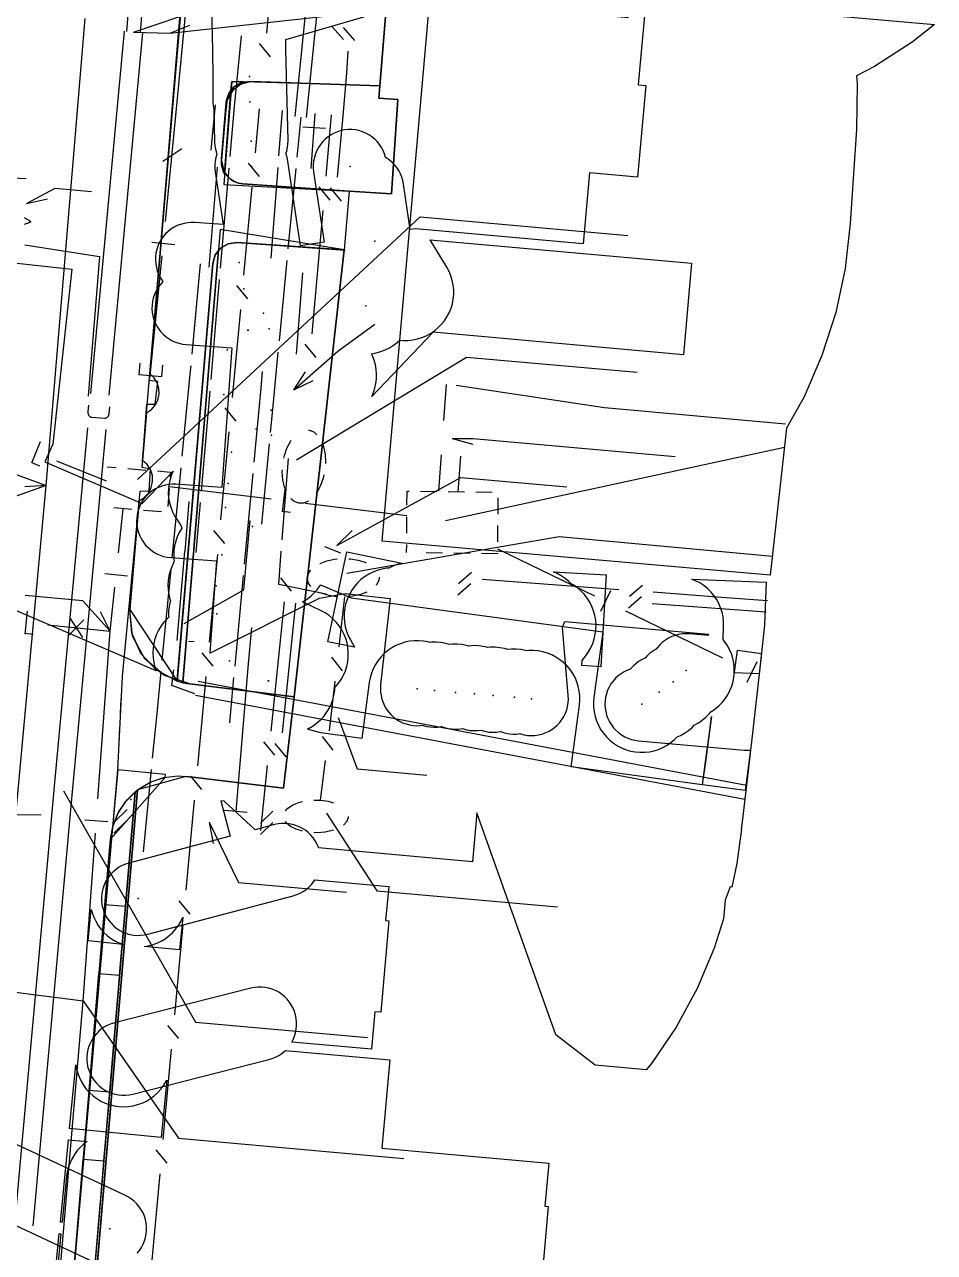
# Model space of a CAD drawing. Header units: metres. Extents: x 4550 to 4731, y 10605 to 11772.
# Drawn here: x 4650.1 to 4689.7, y 11084.2 to 11137.7 of the extents above; entities that cross this region are included whole.
import ezdxf

# ---------------------------------------------------------------- set-up
doc = ezdxf.new("R2010")
doc.units = ezdxf.units.M
for name, color, linetype in [('BOUNDARY', 7, 'Continuous'), ('BUILDING', 7, 'Continuous'), ('BUSH', 7, 'Continuous'), ('CURB', 7, 'Continuous'), ('ELECTR_CABLE', 7, 'Continuous'), ('ELECTR_CABLE_COMM', 7, 'Continuous'), ('GAS', 7, 'Continuous'), ('GRASS', 7, 'Continuous'), ('GROUND', 7, 'Continuous'), ('HEAT', 7, 'Continuous'), ('LAMP', 7, 'Continuous'), ('ROAD', 7, 'Continuous'), ('SEWER', 7, 'Continuous'), ('SIDEWALK_PATH', 7, 'Continuous'), ('TREE', 7, 'Continuous'), ('WATER_PIPELINE', 7, 'Continuous')]:
    doc.layers.add(name, color=color, linetype=linetype)

msp = doc.modelspace()

# ---------------------------------------------------------------- linework, layer by layer
at = {"layer": 'BOUNDARY'}
msp.add_lwpolyline([(4665.997, 11139.965), (4665.555, 11134.453), (4666.373, 11134.4), (4666.107, 11130.285), (4664.258, 11130.405), (4664.039, 11127.849), (4661.864, 11108.403), (4661.401, 11104.441), (4661.4, 11104.435), (4657.452, 11104.914), (4657.154, 11104.943), (4655.055, 11104.355), (4650.408, 11049.607)], dxfattribs=at)
at = {"layer": 'BUILDING'}
msp.add_lwpolyline([(4665.693, 11115.185), (4667.84, 11139.585), (4689.728, 11137.659), (4688.764, 11136.893), (4687.116, 11135.828), (4686.332, 11135.424), (4686.361, 11135.072), (4686.331, 11133.11), (4686.065, 11128.995), (4685.842, 11127.045), (4685.43, 11125.126), (4684.831, 11123.257), (4684.052, 11121.455), (4683.296, 11120.093), (4682.581, 11113.7)], close=True, dxfattribs=at)
at = {"layer": 'BUSH'}
for p in [(4659.683, 11126.155), (4659.849, 11124.359), (4659.86, 11124.364), (4658.957, 11123.498), (4658.81, 11121.561), (4660.218, 11120.054), (4659.137, 11119.051), (4658.999, 11117.684), (4658.878, 11116.641), (4658.725, 11114.577), (4658.473, 11113.237), (4658.5, 11112.022), (4659.054, 11109.973), (4660.74, 11109.101), (4660.751, 11109.106)]:
    msp.add_point(p, dxfattribs=at)
at = {"layer": 'CURB'}
for points in [[(4657.44, 11144.203), (4656.56, 11133.878)], [(4659.979, 11135.179), (4665.598, 11134.984)], [(4658.709, 11131.805), (4658.914, 11134.267)], [(4656.56, 11133.878), (4655.816, 11125.153)], [(4664.258, 11130.405), (4659.637, 11130.723)], [(4659.387, 11128.169), (4664.092, 11127.845)], [(4656.773, 11109.093), (4658.322, 11127.256)], [(4655.816, 11125.153), (4655.587, 11122.461)], [(4655.442, 11120.761), (4655.587, 11122.461)], [(4655.442, 11120.761), (4655.265, 11118.687)], [(4655.116, 11116.939), (4655.031, 11115.943)], [(4655.031, 11115.943), (4654.712, 11112.2)], [(4654.712, 11112.2), (4656.773, 11109.093)], [(4657.33, 11108.968), (4661.864, 11108.403)], [(4654.307, 11107.611), (4654.31, 11107.659), (4654.343, 11108.315)], [(4654.247, 11106.409), (4654.282, 11107.112)], [(4653.869, 11102.212), (4656.246, 11104.895)], [(4657.154, 11104.943), (4657.452, 11104.914)], [(4654.946, 11104.259), (4651.633, 11065.216)], [(4645.562, 11004.324), (4653.869, 11102.212)]]:
    msp.add_lwpolyline(points, dxfattribs=at)
at = {"layer": 'ELECTR_CABLE'}
for points in [[(4661.908, 11133.652), (4662.516, 11139.68)], [(4662.406, 11133.61), (4663.014, 11139.63)], [(4659.269, 11134.085), (4659.576, 11137.162)], [(4658.43, 11134.156), (4658.245, 11132.186)], [(4659.083, 11131.909), (4659.269, 11134.085)], [(4661.202, 11131.938), (4661.353, 11133.91)], [(4662.737, 11133.163), (4662.777, 11133.79)], [(4662.157, 11133.631), (4661.987, 11131.884)], [(4663.236, 11133.131), (4662.238, 11133.195)], [(4662.599, 11131.393), (4662.737, 11133.163)], [(4650.202, 11130.949), (4643.619, 11131.257), (4637.516, 11131.803)], [(4658.513, 11131.455), (4658.147, 11127.103)], [(4658.666, 11127.059), (4659.04, 11131.411)], [(4660.861, 11127.495), (4661.164, 11131.439)], [(4661.938, 11131.386), (4661.598, 11127.892)], [(4650.218, 11129.862), (4651.465, 11130.539), (4653.053, 11130.397)], [(4650.218, 11129.862), (4651.128, 11130.072)], [(4650.129, 11129.253), (4650.142, 11129.245), (4650.187, 11129.221), (4650.207, 11129.21), (4650.237, 11129.193), (4650.27, 11129.174), (4650.293, 11129.161), (4650.314, 11129.147), (4650.329, 11129.136), (4650.345, 11129.125), (4650.354, 11129.118), (4650.361, 11129.111), (4650.368, 11129.106), (4650.37, 11129.103), (4650.373, 11129.1), (4650.377, 11129.095), (4650.38, 11129.092), (4650.381, 11129.089), (4650.383, 11129.086), (4650.385, 11129.083), (4650.386, 11129.08), (4650.387, 11129.077), (4650.388, 11129.076), (4650.388, 11129.074), (4650.388, 11129.073), (4650.388, 11129.071), (4650.388, 11129.069), (4650.388, 11129.067), (4650.388, 11129.065), (4650.388, 11129.065), (4650.387, 11129.063), (4650.387, 11129.062), (4650.387, 11129.061), (4650.386, 11129.06), (4650.385, 11129.059), (4650.384, 11129.058), (4650.383, 11129.056), (4650.382, 11129.055), (4650.381, 11129.054), (4650.38, 11129.053), (4650.379, 11129.052), (4650.377, 11129.051), (4650.376, 11129.05), (4650.373, 11129.048), (4650.371, 11129.047), (4650.368, 11129.046), (4650.364, 11129.044), (4650.36, 11129.042), (4650.352, 11129.039), (4650.259, 11129.006), (4650.227, 11128.995), (4650.124, 11128.958)], [(4650.152, 11128.068), (4653.394, 11127.569), (4652.905, 11121.493)], [(4661.55, 11127.395), (4661.209, 11123.9)], [(4657.781, 11127.25), (4657.41, 11123.309)], [(4661.972, 11123.315), (4662.247, 11126.855)], [(4658.249, 11122.21), (4658.623, 11126.561)], [(4661.85, 11121.756), (4663.767, 11123.448), (4665.374, 11124.613)], [(4661.161, 11123.403), (4660.917, 11120.9), (4660.823, 11119.909)], [(4657.364, 11122.812), (4657.342, 11122.582), (4656.979, 11118.873)], [(4660.126, 11118.614), (4660.428, 11121.837), (4660.483, 11122.554)], [(4661.85, 11121.756), (4662.36, 11122.54)], [(4661.85, 11121.756), (4662.691, 11122.165)], [(4657.833, 11117.36), (4658.207, 11121.711)], [(4660.776, 11119.411), (4660.444, 11115.916)], [(4661.344, 11115.236), (4661.619, 11118.777)], [(4656.93, 11118.375), (4656.545, 11114.436)], [(4659.71, 11114.178), (4660.079, 11118.116)], [(4657.288, 11116.904), (4657.105, 11114.728)], [(4657.603, 11114.686), (4657.79, 11116.861)], [(4657.087, 11111.601), (4659.669, 11113.057), (4659.959, 11116.077)], [(4656.773, 11110.86), (4657.105, 11114.728)], [(4663.254, 11112.865), (4661.193, 11113.297), (4661.305, 11114.738)], [(4656.496, 11113.939), (4656.11, 11110)], [(4659.293, 11109.741), (4659.663, 11113.68)], [(4660.017, 11111.425), (4659.851, 11109.678)], [(4657.52, 11110.796), (4657.271, 11110.817)], [(4659.851, 11109.678), (4659.645, 11107.226)], [(4656.062, 11109.502), (4655.869, 11107.533)], [(4657.544, 11108.531), (4656.546, 11108.898), (4656.625, 11109.581)], [(4659.062, 11107.274), (4659.247, 11109.243)], [(4681.55, 11104.554), (4657.688, 11109.073)], [(4681.477, 11103.933), (4657.572, 11108.459)], [(4655.869, 11107.533), (4655.694, 11105.743)], [(4659.645, 11107.226), (4659.326, 11103.434)], [(4663.778, 11107.505), (4664.612, 11105.273), (4667.634, 11105.002)], [(4655.645, 11105.245), (4655.295, 11101.665)], [(4658.828, 11103.476), (4659.824, 11103.392)]]:
    msp.add_lwpolyline(points, dxfattribs=at)
for points in [[(4663.333, 11110.805), (4664.154, 11114.72), (4666.549, 11114.218), (4666.452, 11114.197), (4666.255, 11114.134), (4666.066, 11114.052), (4665.983, 11114.005), (4665.887, 11113.998), (4665.684, 11113.963), (4665.485, 11113.909), (4665.293, 11113.835), (4665.109, 11113.742), (4664.934, 11113.632), (4664.772, 11113.506), (4664.622, 11113.364), (4664.488, 11113.208), (4664.369, 11113.04), (4664.267, 11112.86), (4664.183, 11112.672), (4664.118, 11112.476), (4664.073, 11112.275), (4664.047, 11112.071), (4664.042, 11111.865), (4664.057, 11111.659), (4664.092, 11111.456), (4664.147, 11111.258), (4664.221, 11111.065), (4664.313, 11110.881), (4664.494, 11110.561)], [(4675.439, 11113.71), (4675.214, 11109.717), (4674.385, 11109.763), (4674.397, 11109.992), (4674.556, 11110.194), (4674.675, 11110.362), (4674.777, 11110.542), (4674.861, 11110.73), (4674.926, 11110.925), (4674.971, 11111.126), (4674.997, 11111.331), (4675.002, 11111.537), (4674.988, 11111.742), (4674.953, 11111.946), (4674.898, 11112.144), (4674.825, 11112.337), (4674.732, 11112.521), (4674.622, 11112.695), (4674.496, 11112.858), (4674.354, 11113.008), (4674.198, 11113.143), (4674.03, 11113.262), (4673.918, 11113.325), (4673.821, 11113.424), (4673.663, 11113.556), (4673.492, 11113.671), (4673.311, 11113.77), (4673.147, 11113.839)], [(4682.329, 11111.552), (4682.337, 11111.527), (4682.1, 11109.408), (4681.019, 11109.45), (4681.02, 11109.469), (4681.018, 11109.676), (4680.995, 11109.88), (4680.953, 11110.082), (4680.891, 11110.279), (4680.81, 11110.468), (4680.712, 11110.649), (4680.595, 11110.819), (4680.53, 11110.898), (4680.552, 11111.47), (4680.55, 11111.676), (4680.528, 11111.881), (4680.486, 11112.082), (4680.424, 11112.279), (4680.343, 11112.468), (4680.244, 11112.649), (4680.128, 11112.819), (4679.995, 11112.977), (4679.848, 11113.122), (4679.688, 11113.251), (4679.515, 11113.364), (4679.332, 11113.459), (4679.168, 11113.525), (4682.402, 11113.399)], [(4652.902, 11097.785), (4653.038, 11099.159), (4653.073, 11099.018), (4653.143, 11098.824), (4653.231, 11098.638), (4653.337, 11098.461), (4653.459, 11098.295), (4653.598, 11098.142), (4653.75, 11098.004), (4653.916, 11097.881), (4654.092, 11097.775), (4654.279, 11097.687), (4654.426, 11097.634)], [(4655.338, 11097.544), (4655.492, 11097.567), (4655.692, 11097.617), (4655.886, 11097.686), (4656.072, 11097.774), (4656.249, 11097.88), (4656.415, 11098.003), (4656.567, 11098.141), (4656.706, 11098.293), (4656.829, 11098.459), (4656.935, 11098.636), (4657.023, 11098.822), (4657.024, 11098.825), (4656.882, 11097.392)], [(4652.095, 11089.631), (4652.368, 11092.388), (4652.386, 11092.263), (4652.436, 11092.063), (4652.506, 11091.869), (4652.594, 11091.682), (4652.7, 11091.506), (4652.822, 11091.34), (4652.961, 11091.187), (4653.113, 11091.049), (4653.279, 11090.926), (4653.455, 11090.82), (4653.642, 11090.732), (4653.836, 11090.662), (4654.036, 11090.612), (4654.239, 11090.582), (4654.445, 11090.572), (4654.651, 11090.582), (4654.855, 11090.612), (4655.055, 11090.662), (4655.249, 11090.731), (4655.435, 11090.819), (4655.612, 11090.925), (4655.778, 11091.048), (4655.93, 11091.186), (4656.069, 11091.339), (4656.192, 11091.504), (4656.298, 11091.681), (4656.323, 11091.734), (4656.076, 11089.237)], [(4652.046, 11089.133), (4652.854, 11089.053), (4652.72, 11088.954), (4652.568, 11088.815), (4652.429, 11088.663), (4652.306, 11088.497), (4652.2, 11088.321), (4652.112, 11088.134), (4652.042, 11087.94), (4651.992, 11087.74), (4651.962, 11087.537), (4651.765, 11085.546), (4651.692, 11085.554)], [(4651.643, 11085.056), (4651.716, 11085.048), (4651.519, 11083.058), (4651.508, 11082.852), (4651.518, 11082.646), (4651.549, 11082.443), (4651.599, 11082.243), (4651.668, 11082.049), (4651.756, 11081.862), (4651.862, 11081.685), (4651.984, 11081.52), (4652.097, 11081.396), (4651.289, 11081.476)]]:
    msp.add_lwpolyline(points, close=True, dxfattribs=at)
at = {"layer": 'ELECTR_CABLE_COMM'}
for points in [[(4660.997, 11140.884), (4660.659, 11137.286)], [(4664.011, 11136.997), (4663.516, 11137.56)], [(4664.509, 11136.957), (4664.015, 11137.521)], [(4660.349, 11136.828), (4660.827, 11136.251)], [(4663.995, 11133.688), (4664.151, 11135.533), (4664.213, 11136.49)], [(4660.349, 11133.994), (4660.168, 11132.079)], [(4663.257, 11131.053), (4663.497, 11133.731)], [(4663.755, 11131.009), (4663.995, 11133.687)], [(4659.859, 11131.621), (4660.337, 11131.044)], [(4660.028, 11130.586), (4659.667, 11126.755)], [(4663.431, 11130.018), (4662.95, 11130.593)], [(4663.929, 11129.974), (4663.448, 11130.549)], [(4662.645, 11124.203), (4663.124, 11129.559)], [(4659.358, 11126.297), (4659.836, 11125.719)], [(4659.526, 11125.261), (4659.166, 11121.43)], [(4662.819, 11123.168), (4662.338, 11123.743)], [(4661.973, 11118.717), (4669.359, 11123.179), (4676.79, 11122.532)], [(4658.856, 11120.972), (4659.334, 11120.395)], [(4659.025, 11119.937), (4658.664, 11116.106)], [(4662.493, 11120.012), (4662.521, 11120.008), (4662.717, 11119.932), (4662.857, 11119.811)], [(4661.418, 11118.783), (4661.441, 11118.899), (4661.553, 11119.224), (4661.701, 11119.51), (4661.739, 11119.56)], [(4663.107, 11119.384), (4663.145, 11119.286), (4663.211, 11118.967), (4663.23, 11118.621), (4663.225, 11118.551)], [(4661.47, 11117.455), (4661.439, 11117.533), (4661.37, 11117.849), (4661.347, 11118.194), (4661.354, 11118.288)], [(4663.159, 11118.057), (4663.13, 11117.917), (4663.016, 11117.594), (4662.866, 11117.311), (4662.84, 11117.279)], [(4663.728, 11114.985), (4669.114, 11117.953), (4673.735, 11117.539)], [(4662.49, 11116.925), (4662.488, 11116.923), (4662.279, 11116.836), (4662.071, 11116.828), (4661.873, 11116.899), (4661.719, 11117.027)], [(4658.355, 11115.648), (4658.833, 11115.071)], [(4663.728, 11114.985), (4664.396, 11115.639)], [(4664.161, 11113.785), (4673.405, 11115.376), (4682.674, 11114.529)], [(4658.524, 11114.613), (4658.163, 11110.782)], [(4663.186, 11114.944), (4663.882, 11114.665)], [(4662.985, 11114.207), (4662.995, 11114.213), (4663.289, 11114.322), (4663.62, 11114.392), (4663.74, 11114.403)], [(4664.239, 11114.412), (4664.322, 11114.409), (4664.657, 11114.355), (4664.96, 11114.261), (4665, 11114.24)], [(4661.757, 11113.001), (4661.285, 11113.582)], [(4662.597, 11113.208), (4662.491, 11113.352), (4662.439, 11113.538), (4662.467, 11113.727), (4662.573, 11113.908), (4662.582, 11113.916)], [(4665.569, 11113.613), (4665.547, 11113.466), (4665.45, 11113.283), (4665.424, 11113.258)], [(4669.021, 11113.339), (4669.589, 11113.827)], [(4670.053, 11113.527), (4675.991, 11113.08)], [(4663.769, 11112.758), (4663.724, 11112.759), (4663.386, 11112.81), (4663.079, 11112.899), (4663.009, 11112.933)], [(4665.023, 11112.965), (4664.753, 11112.861), (4664.426, 11112.785), (4664.268, 11112.77)], [(4668.983, 11112.84), (4669.551, 11113.329)], [(4676.455, 11112.779), (4677.023, 11113.268)], [(4677.487, 11112.968), (4680.456, 11112.744)], [(4660.859, 11106.906), (4660.888, 11107.187), (4661.444, 11112.545)], [(4661.354, 11106.835), (4661.385, 11107.135), (4661.94, 11112.487)], [(4663.824, 11110.582), (4664.077, 11112.751)], [(4676.417, 11112.281), (4676.985, 11112.77)], [(4677.449, 11112.469), (4680.418, 11112.246)], [(4680.455, 11112.744), (4682.458, 11112.601)], [(4680.419, 11112.246), (4682.402, 11112.103)], [(4657.854, 11110.324), (4658.332, 11109.746)], [(4663.969, 11109.543), (4663.504, 11110.13)], [(4658.022, 11109.288), (4657.842, 11107.373)], [(4663.397, 11106.922), (4663.65, 11109.092)], [(4657.842, 11107.373), (4657.66, 11105.41)], [(4661.018, 11105.87), (4660.545, 11106.451)], [(4663.559, 11106.09), (4663.1, 11106.682)], [(4661.513, 11105.798), (4661.041, 11106.38)], [(4660.413, 11102.595), (4660.705, 11105.414)], [(4663.015, 11103.906), (4663.235, 11105.642)], [(4657.352, 11104.951), (4657.831, 11104.375)], [(4657.522, 11103.916), (4657.159, 11099.99)], [(4661.491, 11103.444), (4661.593, 11103.565), (4661.793, 11103.699), (4662.052, 11103.805), (4662.233, 11103.849)], [(4662.728, 11103.911), (4663.015, 11103.906), (4663.339, 11103.86), (4663.58, 11103.792)], [(4647.955, 11103.286), (4650.862, 11103.273)], [(4654.069, 11102.975), (4654.605, 11103.499)], [(4660.405, 11102.909), (4660.94, 11103.434)], [(4663.275, 11103.339), (4665.47, 11099.966), (4673.331, 11099.263)], [(4654.022, 11102.475), (4654.557, 11103)], [(4658.17, 11102.947), (4659.437, 11100.334), (4664.142, 11099.913)], [(4658.17, 11102.947), (4658.338, 11102.028)], [(4660.4, 11102.409), (4660.935, 11102.934)], [(4662.222, 11102.562), (4661.948, 11102.647), (4661.71, 11102.767), (4661.535, 11102.912), (4661.49, 11102.983)], [(4664.221, 11103.192), (4664.216, 11103.134), (4664.148, 11102.969), (4664.014, 11102.827)], [(4663.571, 11102.602), (4663.526, 11102.585), (4663.219, 11102.52), (4662.889, 11102.492), (4662.717, 11102.499)], [(4656.85, 11099.531), (4657.329, 11098.955)], [(4657.021, 11098.496), (4656.657, 11094.57)], [(4656.349, 11094.111), (4656.828, 11093.535)], [(4656.519, 11093.076), (4656.156, 11089.15)], [(4655.847, 11088.691), (4656.326, 11088.115)], [(4656.018, 11087.656), (4655.654, 11083.73)]]:
    msp.add_lwpolyline(points, dxfattribs=at)
at = {"layer": 'GAS'}
for points in [[(4658.262, 11138.507), (4658.308, 11136.517), (4658.32, 11135.371), (4658.322, 11135.342), (4658.334, 11134.276), (4658.344, 11134.119), (4658.368, 11133.968), (4658.402, 11132.537), (4658.413, 11132.38), (4658.44, 11132.226), (4658.481, 11132.074), (4658.506, 11132.011), (4658.463, 11131.871), (4658.433, 11131.717), (4658.417, 11131.56), (4658.417, 11131.403), (4658.432, 11131.247), (4658.773, 11128.951), (4657.545, 11129.039), (4657.388, 11129.043), (4657.231, 11129.031), (4657.076, 11129.004), (4656.925, 11128.962), (4656.779, 11128.905), (4656.639, 11128.834), (4656.506, 11128.75), (4656.383, 11128.653), (4656.269, 11128.545), (4656.167, 11128.426), (4656.076, 11128.297), (4655.999, 11128.16), (4655.936, 11128.017), (4655.887, 11127.867), (4655.853, 11127.714), (4655.834, 11127.558), (4655.83, 11127.401), (4655.842, 11127.245), (4655.869, 11127.09), (4655.911, 11126.939), (4655.968, 11126.792), (4656.039, 11126.652), (4656.123, 11126.52), (4656.16, 11126.472), (4656.117, 11126.431), (4656.014, 11126.312), (4655.924, 11126.183), (4655.847, 11126.046), (4655.784, 11125.903), (4655.735, 11125.753), (4655.7, 11125.6), (4655.682, 11125.444), (4655.678, 11125.287), (4655.69, 11125.131), (4655.717, 11124.976), (4655.759, 11124.825), (4655.816, 11124.678), (4655.887, 11124.538), (4655.971, 11124.406), (4656.068, 11124.282), (4656.176, 11124.169), (4656.295, 11124.066), (4656.424, 11123.976), (4656.56, 11123.899), (4656.704, 11123.836), (4656.853, 11123.787), (4657.007, 11123.752), (4657.162, 11123.733), (4659.157, 11123.59), (4658.719, 11117.511), (4656.724, 11117.654), (4656.568, 11117.658), (4656.411, 11117.646), (4656.256, 11117.619), (4656.105, 11117.577), (4655.959, 11117.52), (4655.818, 11117.449), (4655.686, 11117.365), (4655.562, 11117.268), (4655.449, 11117.16), (4655.346, 11117.041), (4655.256, 11116.912), (4655.179, 11116.776), (4655.116, 11116.632), (4655.067, 11116.483), (4655.033, 11116.329), (4655.014, 11116.174), (4655.01, 11116.017), (4655.022, 11115.86), (4655.049, 11115.705), (4655.091, 11115.554), (4655.148, 11115.408), (4655.219, 11115.268), (4655.303, 11115.135), (4655.4, 11115.011), (4655.508, 11114.898), (4655.627, 11114.796), (4655.756, 11114.705), (4655.893, 11114.628), (4656.036, 11114.565), (4656.185, 11114.516), (4656.339, 11114.482), (4656.495, 11114.463), (4658.489, 11114.319), (4658.2, 11110.305), (4662.968, 11112.702), (4664.087, 11112.902), (4666.047, 11112.683), (4665.628, 11108.927), (4665.618, 11108.77), (4665.624, 11108.613), (4665.645, 11108.458), (4665.681, 11108.305), (4665.732, 11108.156), (4665.798, 11108.013), (4665.877, 11107.878), (4665.968, 11107.75), (4666.072, 11107.633), (4666.187, 11107.526), (4666.312, 11107.431), (4666.446, 11107.348), (4666.587, 11107.279), (4666.734, 11107.225), (4666.886, 11107.184), (4667.041, 11107.159), (4667.198, 11107.15), (4667.355, 11107.155), (4667.458, 11107.169), (4667.481, 11107.161), (4667.633, 11107.12), (4667.788, 11107.095), (4667.945, 11107.086), (4668.102, 11107.091), (4668.257, 11107.112), (4668.279, 11107.117), (4668.402, 11107.072), (4668.554, 11107.031), (4668.709, 11107.006), (4668.866, 11106.997), (4669.023, 11107.002), (4669.178, 11107.023), (4669.184, 11107.025), (4669.225, 11107.01), (4669.377, 11106.969), (4669.532, 11106.944), (4669.689, 11106.935), (4669.846, 11106.94), (4669.99, 11106.96), (4670.05, 11106.938), (4670.202, 11106.898), (4670.357, 11106.873), (4670.514, 11106.864), (4670.671, 11106.87), (4670.826, 11106.891), (4670.862, 11106.899), (4670.928, 11106.873), (4671.079, 11106.829), (4671.233, 11106.8), (4671.39, 11106.786), (4671.547, 11106.787), (4671.693, 11106.803), (4671.717, 11106.794), (4671.869, 11106.754), (4672.024, 11106.729), (4672.181, 11106.72), (4672.338, 11106.725), (4672.493, 11106.747), (4672.646, 11106.783), (4672.795, 11106.834), (4672.937, 11106.899), (4673.073, 11106.979), (4673.2, 11107.071), (4673.318, 11107.175), (4673.425, 11107.29), (4673.52, 11107.415), (4673.602, 11107.548), (4673.671, 11107.689), (4673.726, 11107.837), (4673.766, 11107.988), (4673.79, 11108.144), (4673.8, 11108.3), (4673.794, 11108.457), (4673.538, 11111.43), (4673.648, 11111.689), (4679.891, 11111.131), (4679.886, 11111.072), (4679.064, 11111.145), (4678.907, 11111.151), (4678.75, 11111.142), (4678.595, 11111.118), (4678.443, 11111.078), (4678.296, 11111.024), (4678.154, 11110.956), (4678.02, 11110.874), (4677.895, 11110.779), (4677.78, 11110.673), (4677.675, 11110.555), (4677.617, 11110.475), (4677.589, 11110.462), (4677.455, 11110.38), (4677.33, 11110.285), (4677.215, 11110.179), (4677.135, 11110.089), (4677.128, 11110.086), (4676.986, 11110.018), (4676.852, 11109.936), (4676.727, 11109.841), (4676.612, 11109.735), (4676.507, 11109.617), (4676.504, 11109.613), (4676.366, 11109.562), (4676.224, 11109.494), (4676.09, 11109.412), (4675.965, 11109.317), (4675.85, 11109.211), (4675.745, 11109.093), (4675.653, 11108.966), (4675.573, 11108.831), (4675.508, 11108.689), (4675.456, 11108.54), (4675.419, 11108.388), (4675.398, 11108.232), (4675.391, 11108.075), (4675.4, 11107.918), (4675.425, 11107.763), (4675.464, 11107.611), (4675.519, 11107.464), (4675.587, 11107.323), (4675.669, 11107.189), (4675.764, 11107.063), (4675.87, 11106.948), (4675.987, 11106.844), (4676.114, 11106.751), (4676.25, 11106.672), (4676.392, 11106.606), (4676.54, 11106.554), (4676.693, 11106.518), (4676.849, 11106.496), (4681.448, 11106.084), (4681.605, 11106.078), (4681.728, 11106.085), (4681.607, 11105.049), (4681.592, 11104.943), (4681.595, 11104.943), (4681.365, 11102.969), (4681.316, 11102.636), (4681.326, 11102.632), (4681.266, 11102.125), (4681.129, 11101.153), (4681.128, 11101.147), (4680.906, 11100.122), (4680.846, 11100.144), (4680.628, 11099.557), (4680.555, 11098.747), (4680.146, 11097.466), (4679.397, 11095.712), (4678.485, 11094.037), (4677.416, 11092.457), (4677.184, 11092.175), (4674.959, 11092.374), (4673.253, 11093.696), (4669.816, 11103.365), (4669.625, 11101.231), (4662.931, 11101.829), (4662.921, 11101.859), (4662.859, 11102.003), (4662.783, 11102.141), (4662.695, 11102.27), (4662.593, 11102.39), (4662.481, 11102.5), (4662.358, 11102.598), (4662.227, 11102.684), (4662.087, 11102.756), (4661.941, 11102.814), (4661.791, 11102.858), (4661.636, 11102.886), (4661.48, 11102.9), (4661.323, 11102.898), (4661.167, 11102.88), (4661.013, 11102.848), (4660.175, 11102.626), (4658.819, 11103.866), (4658.671, 11103.883), (4659.079, 11102.337), (4654.675, 11101.173), (4654.525, 11101.126), (4654.381, 11101.064), (4654.243, 11100.988), (4654.114, 11100.899), (4653.994, 11100.798), (4653.884, 11100.686), (4653.786, 11100.563), (4653.7, 11100.431), (4653.628, 11100.292), (4653.57, 11100.146), (4653.526, 11099.995), (4653.498, 11099.841), (4653.484, 11099.685), (4653.486, 11099.528), (4653.504, 11099.372), (4653.536, 11099.218), (4653.584, 11099.068), (4653.646, 11098.924), (4653.721, 11098.786), (4653.81, 11098.657), (4653.912, 11098.537), (4654.024, 11098.427), (4654.147, 11098.329), (4654.278, 11098.244), (4654.418, 11098.172), (4654.564, 11098.113), (4654.714, 11098.07), (4654.869, 11098.041), (4655.025, 11098.028), (4655.182, 11098.03), (4655.338, 11098.047), (4655.492, 11098.08), (4661.83, 11099.754), (4661.98, 11099.801), (4662.124, 11099.863), (4662.262, 11099.939), (4662.391, 11100.028), (4662.511, 11100.129), (4662.621, 11100.242), (4662.719, 11100.364), (4662.771, 11100.444), (4665.981, 11100.157), (4665.848, 11098.677), (4665.99, 11098.664), (4665.634, 11094.68), (4665.378, 11094.703), (4665.232, 11093.074), (4661.763, 11093.384), (4661.821, 11093.494), (4661.881, 11093.639), (4661.926, 11093.79), (4661.956, 11093.944), (4661.971, 11094.1), (4661.971, 11094.257), (4661.955, 11094.413), (4661.924, 11094.567), (4661.878, 11094.717), (4661.817, 11094.862), (4661.743, 11095), (4661.655, 11095.131), (4661.555, 11095.252), (4661.444, 11095.363), (4661.322, 11095.462), (4661.192, 11095.549), (4661.053, 11095.622), (4660.908, 11095.682), (4660.757, 11095.727), (4660.603, 11095.757), (4660.447, 11095.772), (4660.29, 11095.772), (4660.134, 11095.756), (4659.98, 11095.725), (4654.053, 11094.222), (4653.903, 11094.176), (4653.758, 11094.116), (4653.62, 11094.042), (4653.489, 11093.954), (4653.368, 11093.854), (4653.258, 11093.743), (4653.158, 11093.621), (4653.071, 11093.49), (4652.998, 11093.352), (4652.938, 11093.206), (4652.893, 11093.056), (4652.863, 11092.902), (4652.848, 11092.745), (4652.848, 11092.588), (4652.864, 11092.432), (4652.895, 11092.278), (4652.941, 11092.128), (4653.002, 11091.983), (4653.076, 11091.845), (4653.164, 11091.715), (4653.264, 11091.594), (4653.375, 11091.483), (4653.497, 11091.384), (4653.628, 11091.297), (4653.766, 11091.223), (4653.911, 11091.164), (4654.062, 11091.118), (4654.216, 11091.088), (4654.372, 11091.073), (4654.529, 11091.074), (4654.685, 11091.09), (4654.839, 11091.121), (4660.766, 11092.623), (4660.916, 11092.669), (4661.061, 11092.73), (4661.199, 11092.804), (4661.33, 11092.892), (4661.451, 11092.992), (4661.483, 11093.024), (4666.028, 11092.618), (4665.684, 11088.77), (4672.941, 11088.12), (4672.773, 11086.244), (4672.917, 11086.231), (4672.571, 11082.246)], [(4677.134, 11138.332), (4676.966, 11136.465), (4676.838, 11135.03), (4677.167, 11135.001), (4676.81, 11131.017), (4674.723, 11131.203), (4674.447, 11128.12), (4667.161, 11128.772), (4666.921, 11128.736), (4666.628, 11130.714), (4666.598, 11130.868), (4666.552, 11131.019), (4666.492, 11131.164), (4666.418, 11131.302), (4666.331, 11131.433), (4666.231, 11131.554), (4666.12, 11131.665), (4665.999, 11131.765), (4665.868, 11131.852), (4665.851, 11131.861), (4665.848, 11131.875), (4665.803, 11132.025), (4665.743, 11132.17), (4665.669, 11132.309), (4665.581, 11132.439), (4665.482, 11132.561), (4665.371, 11132.672), (4665.249, 11132.772), (4665.119, 11132.859), (4664.98, 11132.933), (4664.835, 11132.993), (4664.685, 11133.039), (4664.531, 11133.069), (4664.375, 11133.085), (4664.218, 11133.085), (4664.062, 11133.069), (4663.908, 11133.039), (4663.757, 11132.993), (4663.612, 11132.933), (4663.474, 11132.859), (4663.343, 11132.772), (4663.222, 11132.672), (4663.111, 11132.561), (4663.011, 11132.44), (4662.924, 11132.309), (4662.85, 11132.171), (4662.79, 11132.026), (4662.744, 11131.876), (4662.714, 11131.722), (4662.698, 11131.565), (4662.698, 11131.408), (4662.713, 11131.252), (4663.169, 11128.18), (4662.144, 11128.028), (4661.598, 11131.716), (4661.567, 11131.87), (4661.522, 11132.02), (4661.51, 11132.048), (4661.543, 11132.146), (4661.577, 11132.299), (4661.597, 11132.455), (4661.601, 11132.612), (4661.508, 11136.572), (4661.503, 11137.009), (4668.286, 11138.986)], [(4655.038, 11084.194), (4655.137, 11084.316), (4655.224, 11084.447), (4655.297, 11084.586), (4655.356, 11084.731), (4655.401, 11084.881), (4655.431, 11085.036), (4655.446, 11085.192), (4655.445, 11085.349), (4655.429, 11085.505), (4655.397, 11085.659), (4655.351, 11085.809), (4655.29, 11085.954), (4655.215, 11086.092), (4655.128, 11086.222), (4655.027, 11086.343), (4654.916, 11086.453), (4654.794, 11086.552), (4654.663, 11086.639), (4654.524, 11086.712), (4645.958, 11090.712)], [(4642.644, 11083.633), (4642.96, 11084.585), (4643.754, 11085.815), (4645.005, 11085.007), (4645.111, 11085.444), (4645.235, 11085.414), (4645.233, 11085.455), (4644.025, 11086.235), (4644.943, 11087.655), (4653.17, 11083.813)]]:
    msp.add_lwpolyline(points, dxfattribs=at)
at = {"layer": 'GRASS'}
for points in [[(4659.117, 11134.791), (4659.147, 11135.183), (4659.73, 11135.165), (4659.552, 11135.116), (4659.388, 11135.035), (4659.242, 11134.926), (4659.117, 11134.791), (4658.838, 11131.15), (4658.771, 11131.287), (4658.727, 11131.432), (4658.705, 11131.582), (4658.706, 11131.734), (4658.913, 11134.264), (4658.935, 11134.405), (4658.977, 11134.542), (4659.038, 11134.671)], [(4659.117, 11134.791), (4658.914, 11134.267), (4658.706, 11131.737), (4658.838, 11131.15)], [(4666.373, 11134.4), (4665.555, 11134.453), (4665.598, 11134.984), (4659.979, 11135.179), (4659.531, 11135.053), (4659.178, 11134.775), (4658.953, 11134.386), (4658.89, 11133.926), (4658.709, 11131.805), (4658.712, 11131.606), (4658.754, 11131.414), (4658.833, 11131.233), (4658.947, 11131.07), (4659.09, 11130.932), (4659.257, 11130.827), (4659.441, 11130.756), (4659.637, 11130.723), (4664.258, 11130.405), (4666.107, 11130.285)], [(4666.373, 11134.4), (4665.555, 11134.453), (4665.598, 11134.99), (4659.147, 11135.183), (4658.803, 11130.7), (4664.257, 11130.4), (4666.107, 11130.285)], [(4664.039, 11127.849), (4658.649, 11128.743), (4657.645, 11116.581), (4657.017, 11109.014), (4661.864, 11108.403)], [(4664.039, 11127.849), (4659.387, 11128.169), (4658.997, 11128.119), (4658.667, 11127.931), (4658.431, 11127.634), (4658.322, 11127.256), (4656.773, 11109.093), (4656.91, 11109.052), (4657.049, 11109.017), (4657.189, 11108.989), (4657.33, 11108.968), (4661.864, 11108.403)], [(4657.645, 11116.581), (4658.575, 11127.841), (4658.476, 11127.711), (4658.401, 11127.569), (4658.349, 11127.416), (4658.322, 11127.256), (4656.773, 11109.093), (4656.834, 11109.073), (4656.895, 11109.056), (4656.956, 11109.039), (4657.018, 11109.024)], [(4655.055, 11104.355), (4655.33, 11104.539), (4655.622, 11104.691), (4655.93, 11104.811), (4656.25, 11104.896), (4656.264, 11105.031), (4654.188, 11105.236), (4653.379, 11096.446), (4651.736, 11077.111), (4650.713, 11065.279), (4651.734, 11065.221)], [(4651.734, 11065.221), (4651.634, 11065.227), (4654.947, 11104.27), (4655.055, 11104.355)], [(4654.947, 11104.27), (4654.524, 11099.28), (4653.627, 11099.356), (4653.869, 11102.212), (4653.986, 11102.797), (4654.21, 11103.345), (4654.533, 11103.84)], [(4654.27, 11096.29), (4654.524, 11099.28), (4653.627, 11099.356), (4653.373, 11096.366)], [(4653.373, 11096.366), (4654.27, 11096.29), (4653.839, 11091.209), (4652.942, 11091.285)], [(4653.585, 11088.219), (4653.839, 11091.209), (4652.942, 11091.285), (4652.688, 11088.295)], [(4652.688, 11088.295), (4653.585, 11088.219), (4653.154, 11083.138), (4652.257, 11083.214)]]:
    msp.add_lwpolyline(points, close=True, dxfattribs=at)
at = {"layer": 'GROUND'}
for points in [[(4665.555, 11134.453), (4666.373, 11134.4), (4666.107, 11130.285), (4664.258, 11130.405), (4659.637, 11130.723), (4659.441, 11130.756), (4659.257, 11130.827), (4659.09, 11130.932), (4658.947, 11131.07), (4658.833, 11131.233), (4658.754, 11131.414), (4658.712, 11131.606), (4658.709, 11131.805), (4658.914, 11134.267), (4659.023, 11134.644), (4659.259, 11134.941), (4659.589, 11135.129), (4659.979, 11135.179), (4665.597, 11134.983), (4665.997, 11139.965)], [(4661.864, 11108.403), (4657.33, 11108.968), (4656.778, 11109.15), (4658.322, 11127.256), (4658.431, 11127.634), (4658.667, 11127.931), (4658.997, 11128.119), (4659.387, 11128.169), (4664.039, 11127.849)], [(4651.734, 11065.221), (4650.735, 11065.278), (4651.568, 11075.101), (4653.97, 11102.729), (4653.991, 11102.834), (4654.237, 11103.412), (4654.596, 11103.926), (4655.055, 11104.354)]]:
    msp.add_lwpolyline(points, close=True, dxfattribs=at)
at = {"layer": 'HEAT'}
for points in [[(4679.16, 11127.276), (4678.804, 11123.291), (4667.908, 11124.266), (4665.242, 11121.476), (4665.314, 11121.64), (4665.38, 11121.835), (4665.425, 11122.036), (4665.451, 11122.241), (4665.456, 11122.447), (4665.441, 11122.652), (4665.407, 11122.855), (4665.352, 11123.054), (4665.278, 11123.247), (4665.234, 11123.334), (4665.437, 11123.369), (4665.636, 11123.423), (4665.828, 11123.497), (4666.013, 11123.589), (4666.187, 11123.699), (4666.35, 11123.826), (4666.459, 11123.929), (4666.613, 11123.914), (4666.819, 11123.914), (4667.024, 11123.935), (4667.226, 11123.976), (4667.423, 11124.036), (4667.613, 11124.115), (4667.795, 11124.212), (4667.966, 11124.327), (4668.125, 11124.458), (4668.27, 11124.604), (4668.401, 11124.764), (4668.515, 11124.935), (4668.612, 11125.117), (4668.691, 11125.308), (4668.75, 11125.505), (4668.79, 11125.707), (4668.81, 11125.912), (4668.809, 11126.118), (4668.789, 11126.323), (4668.748, 11126.525), (4668.688, 11126.722), (4668.609, 11126.913), (4668.512, 11127.094), (4667.791, 11128.292)], [(4664.348, 11112.717), (4675.299, 11111.227), (4674.91, 11108.373), (4674.893, 11108.167), (4674.895, 11107.961), (4674.918, 11107.756), (4674.96, 11107.555), (4675.023, 11107.358), (4675.104, 11107.169), (4675.203, 11106.988), (4675.32, 11106.818), (4675.452, 11106.661), (4675.6, 11106.517), (4675.761, 11106.388), (4675.933, 11106.275), (4676.116, 11106.18), (4676.308, 11106.104), (4676.506, 11106.046), (4676.708, 11106.009), (4676.913, 11105.991), (4677.119, 11105.993), (4677.324, 11106.016), (4677.526, 11106.059), (4677.722, 11106.121), (4677.912, 11106.202), (4678.092, 11106.301), (4678.262, 11106.418), (4678.42, 11106.551), (4678.532, 11106.665), (4678.674, 11106.726), (4678.854, 11106.825), (4679.024, 11106.942), (4679.182, 11107.075), (4679.274, 11107.169), (4679.277, 11107.17), (4679.457, 11107.269), (4679.627, 11107.386), (4679.785, 11107.519), (4679.929, 11107.666), (4679.995, 11107.748), (4680.022, 11107.763), (4680.192, 11107.88), (4680.35, 11108.013), (4680.494, 11108.16), (4680.623, 11108.321), (4680.735, 11108.494), (4680.83, 11108.677), (4680.907, 11108.868), (4680.964, 11109.066), (4681.002, 11109.268), (4681.16, 11110.432), (4682.199, 11110.294), (4681.754, 11106.31), (4681.491, 11104.335), (4679.636, 11104.582), (4679.767, 11105.573), (4679.934, 11106.828), (4680.031, 11107.555), (4679.986, 11107.229), (4679.761, 11105.574), (4679.626, 11104.583), (4673.917, 11105.359), (4674.281, 11108.037), (4674.299, 11108.242), (4674.296, 11108.448), (4674.274, 11108.653), (4674.231, 11108.854), (4674.169, 11109.051), (4674.088, 11109.24), (4673.988, 11109.421), (4673.872, 11109.591), (4673.739, 11109.748), (4673.592, 11109.892), (4673.431, 11110.021), (4673.258, 11110.134), (4673.075, 11110.229), (4672.884, 11110.305), (4672.686, 11110.363), (4672.483, 11110.4), (4672.278, 11110.418), (4672.072, 11110.416), (4672.005, 11110.408), (4671.938, 11110.428), (4671.735, 11110.465), (4671.53, 11110.483), (4671.324, 11110.481), (4671.166, 11110.463), (4671.017, 11110.507), (4670.814, 11110.544), (4670.609, 11110.562), (4670.403, 11110.56), (4670.297, 11110.548), (4670.195, 11110.578), (4669.992, 11110.615), (4669.787, 11110.633), (4669.581, 11110.631), (4669.452, 11110.616), (4669.372, 11110.64), (4669.169, 11110.677), (4668.964, 11110.695), (4668.758, 11110.693), (4668.625, 11110.678), (4668.451, 11110.729), (4668.248, 11110.766), (4668.043, 11110.784), (4667.837, 11110.782), (4667.768, 11110.774), (4667.704, 11110.793), (4667.501, 11110.83), (4667.296, 11110.848), (4667.09, 11110.846), (4666.885, 11110.823), (4666.683, 11110.78), (4666.487, 11110.718), (4666.297, 11110.637), (4666.117, 11110.538), (4665.947, 11110.421), (4665.789, 11110.288), (4665.645, 11110.141), (4665.516, 11109.98), (4665.404, 11109.807), (4665.309, 11109.624), (4665.233, 11109.433), (4665.175, 11109.235), (4665.137, 11109.033), (4664.806, 11106.598), (4663.025, 11106.841), (4662.528, 11106.976), (4662.443, 11107.011), (4662.513, 11107.042), (4662.691, 11107.146), (4662.858, 11107.267), (4663.012, 11107.404), (4663.152, 11107.555), (4663.277, 11107.719), (4663.385, 11107.894), (4663.475, 11108.08), (4663.547, 11108.273), (4663.599, 11108.472), (4663.632, 11108.676), (4663.64, 11108.812), (4663.666, 11108.837), (4663.798, 11108.995), (4663.915, 11109.165), (4664.014, 11109.346), (4664.094, 11109.536), (4664.156, 11109.732), (4664.198, 11109.934), (4664.221, 11110.139), (4664.223, 11110.345), (4664.205, 11110.55), (4664.167, 11110.753), (4664.109, 11110.95), (4664.032, 11111.142), (4663.936, 11111.324), (4663.824, 11111.497), (4663.695, 11111.657), (4663.55, 11111.805), (4663.392, 11111.937), (4663.222, 11112.053), (4663.042, 11112.152), (4662.234, 11112.544), (4662.265, 11112.56), (4662.44, 11112.67), (4662.602, 11112.797), (4662.752, 11112.938), (4662.887, 11113.094), (4663.006, 11113.262), (4663.01, 11113.27), (4663.011, 11113.271)]]:
    msp.add_lwpolyline(points, close=True, dxfattribs=at)
msp.add_lwpolyline([(4648.209, 11127.443), (4652.186, 11127.013), (4651.361, 11119.398), (4651.023, 11118.635), (4655.256, 11116.82), (4656.603, 11118.229), (4656.531, 11118.066), (4656.466, 11117.87), (4656.42, 11117.67), (4656.395, 11117.465), (4656.389, 11117.259), (4656.404, 11117.053), (4656.439, 11116.85), (4656.493, 11116.652), (4656.567, 11116.459), (4656.659, 11116.275), (4656.769, 11116.101), (4656.896, 11115.938), (4656.906, 11115.927), (4656.957, 11115.794), (4656.981, 11115.745), (4656.975, 11115.737), (4656.869, 11115.559), (4656.782, 11115.373), (4656.713, 11115.178), (4656.664, 11114.978), (4656.635, 11114.774), (4656.625, 11114.568), (4656.636, 11114.363), (4656.645, 11114.302), (4656.543, 11114.064), (4656.471, 11113.871), (4656.419, 11113.671), (4656.386, 11113.468), (4656.373, 11113.262), (4656.381, 11113.056), (4656.409, 11112.852), (4656.456, 11112.651), (4656.479, 11112.586), (4656.468, 11112.553), (4656.426, 11112.352), (4656.404, 11112.147), (4656.402, 11111.941), (4656.408, 11111.87), (4656.337, 11111.806), (4656.199, 11111.653), (4656.076, 11111.488), (4655.97, 11111.311), (4655.882, 11111.125), (4655.88, 11111.12), (4655.878, 11111.116), (4655.808, 11110.922), (4655.758, 11110.722), (4655.728, 11110.518), (4655.718, 11110.312), (4655.728, 11110.106), (4655.758, 11109.903), (4655.808, 11109.703), (4655.867, 11109.539), (4653.569, 11110.525), (4640.815, 11115.994)], dxfattribs=at)
at = {"layer": 'LAMP'}
msp.add_point((4654.766, 11103.934), dxfattribs=at)
at = {"layer": 'ROAD'}
for points in [[(4650.335, 11060.918), (4654.188, 11105.236), (4654.392, 11109.284), (4655.166, 11117.355), (4655.557, 11117.362), (4655.608, 11118.304), (4655.254, 11118.388), (4655.453, 11121.143), (4655.825, 11121.145), (4655.931, 11122.126), (4655.568, 11122.165), (4658.801, 11160.843), (4662.645, 11204.46)], [(4646.931, 11020.453), (4653.869, 11102.212), (4653.991, 11102.834), (4654.237, 11103.412), (4654.596, 11103.926), (4655.06, 11104.359), (4655.603, 11104.686), (4656.197, 11104.89), (4656.82, 11104.968), (4657.452, 11104.914), (4661.4, 11104.435), (4661.864, 11108.403), (4657.33, 11108.968), (4656.227, 11109.332), (4655.37, 11110.057), (4654.838, 11111.046), (4654.712, 11112.2), (4655.116, 11116.939), (4655.345, 11117.08), (4655.526, 11117.273), (4655.65, 11117.506), (4655.709, 11117.769), (4655.695, 11118.038), (4655.613, 11118.289), (4655.467, 11118.51), (4655.265, 11118.687), (4655.442, 11120.761), (4655.655, 11120.904), (4655.822, 11121.094), (4655.936, 11121.319), (4655.991, 11121.57), (4655.98, 11121.827), (4655.905, 11122.068), (4655.772, 11122.283), (4655.587, 11122.461), (4658.077, 11151.665)]]:
    msp.add_lwpolyline(points, dxfattribs=at)
at = {"layer": 'SEWER'}
for points in [[(4654.582, 11137.35), (4655.928, 11154.371)], [(4655.18, 11137.302), (4656.526, 11154.324)], [(4654.881, 11137.326), (4667.914, 11141.748), (4680.64, 11140.61)], [(4656.46, 11137.276), (4668.919, 11138.636), (4676.409, 11137.966)], [(4651.072, 11117.604), (4652.775, 11137.914)], [(4656.46, 11137.276), (4657.328, 11137.622)], [(4653.023, 11121.604), (4654.483, 11137.362)], [(4653.82, 11121.531), (4655.279, 11137.29)], [(4654.881, 11137.326), (4656.46, 11137.276)], [(4652.915, 11121.101), (4652.89, 11120.825), (4652.888, 11120.786), (4652.893, 11120.756), (4652.9, 11120.713), (4652.915, 11120.675), (4652.933, 11120.646), (4652.96, 11120.618), (4652.991, 11120.594), (4653.017, 11120.585), (4653.044, 11120.578), (4653.627, 11120.524), (4653.652, 11120.526), (4653.674, 11120.531), (4653.7, 11120.543), (4653.72, 11120.557), (4653.745, 11120.578), (4653.767, 11120.601), (4653.784, 11120.632), (4653.804, 11120.676), (4653.812, 11120.712), (4653.841, 11121.02)], [(4651.426, 11104.352), (4652.885, 11120.11)], [(4652.222, 11104.278), (4653.682, 11120.037)], [(4647.11, 11119.043), (4651.072, 11117.604)], [(4651.072, 11117.604), (4623.858, 11107.929), (4618.581, 11108.497)], [(4649.44, 11099.779), (4651.072, 11117.604)], [(4651.072, 11117.604), (4650.14, 11117.538)], [(4649.715, 11085.466), (4651.425, 11104.349)], [(4651.824, 11104.315), (4657.566, 11094.257), (4665.055, 11093.586)], [(4650.512, 11085.397), (4652.223, 11104.281)]]:
    msp.add_lwpolyline(points, dxfattribs=at)
at = {"layer": 'SIDEWALK_PATH'}
msp.add_lwpolyline([(4665.997, 11139.965), (4665.597, 11134.983), (4659.979, 11135.179), (4659.589, 11135.129), (4659.259, 11134.941), (4659.023, 11134.644), (4658.914, 11134.267), (4658.709, 11131.805), (4658.712, 11131.606), (4658.754, 11131.414), (4658.833, 11131.233), (4658.947, 11131.07), (4659.09, 11130.932), (4659.257, 11130.827), (4659.441, 11130.756), (4659.637, 11130.723), (4664.258, 11130.405), (4664.039, 11127.849), (4659.387, 11128.169), (4658.997, 11128.119), (4658.667, 11127.931), (4658.431, 11127.634), (4658.322, 11127.256), (4656.773, 11109.093), (4655.875, 11109.565), (4655.201, 11110.287), (4654.798, 11111.189), (4654.712, 11112.2), (4655.116, 11116.939), (4655.345, 11117.08), (4655.526, 11117.273), (4655.65, 11117.506), (4655.709, 11117.769), (4655.695, 11118.038), (4655.613, 11118.289), (4655.467, 11118.51), (4655.265, 11118.687), (4655.442, 11120.761), (4655.655, 11120.904), (4655.822, 11121.094), (4655.936, 11121.319), (4655.991, 11121.57), (4655.98, 11121.827), (4655.905, 11122.068), (4655.772, 11122.283), (4655.587, 11122.461), (4658.077, 11151.665)], dxfattribs=at)
at = {"layer": 'TREE'}
for p in [(4659.921, 11135.388), (4659.935, 11134.294), (4660.002, 11132.575), (4660.016, 11131.481), (4664.297, 11131.486), (4665.38, 11128.228), (4659.469, 11127.296), (4664.981, 11125.419), (4660.538, 11125.095), (4660.775, 11124.411), (4660.867, 11120.883), (4660.881, 11119.789), (4660.053, 11115.81), (4678.921, 11109.551), (4667.218, 11108.75), (4667.966, 11108.685), (4668.886, 11108.597), (4677.753, 11108.614), (4678.356, 11109.058), (4669.709, 11108.535), (4670.531, 11108.464), (4671.453, 11108.384), (4672.2, 11108.32), (4676.991, 11108.089), (4655.084, 11099.627), (4654.447, 11092.672), (4653.847, 11085.263)]:
    msp.add_point(p, dxfattribs=at)
at = {"layer": 'WATER_PIPELINE'}
for points in [[(4656.776, 11134.295), (4657.746, 11144.438)], [(4656.264, 11129.085), (4656.776, 11134.295)], [(4656.147, 11131.715), (4656.983, 11132.263)], [(4655.043, 11117.854), (4667.348, 11129.288), (4676.393, 11128.479)], [(4655.675, 11128.18), (4656.668, 11128.082)], [(4655.605, 11122.383), (4656.117, 11127.592)], [(4655.154, 11122.928), (4655.107, 11122.43), (4656.102, 11122.336), (4656.149, 11122.833)], [(4668.382, 11120.426), (4668.491, 11121.989)], [(4668.91, 11121.96), (4675.367, 11120.995), (4683.243, 11120.29)], [(4650.817, 11119.493), (4650.443, 11118.568)], [(4668.748, 11119.645), (4669.653, 11119.646), (4678.447, 11118.859)], [(4668.748, 11119.645), (4669.648, 11119.396)], [(4668.168, 11117.366), (4668.277, 11118.93)], [(4668.445, 11116.073), (4683.204, 11119.268)], [(4669.006, 11117.308), (4669.115, 11118.871)], [(4650.455, 11118.598), (4650.791, 11118.462)], [(4651.519, 11118.672), (4653.681, 11117.796)], [(4653.733, 11118.415), (4654.128, 11118.382)], [(4654.626, 11118.34), (4655.417, 11118.274)], [(4655.915, 11118.233), (4656.489, 11118.185), (4656.471, 11117.968)], [(4656.429, 11117.47), (4656.363, 11116.679)], [(4656.436, 11117.553), (4660.86, 11117.015)], [(4661.457, 11117.443), (4661.337, 11116.453)], [(4666.775, 11116.738), (4666.78, 11117.36), (4666.864, 11117.359)], [(4667.364, 11117.353), (4668.069, 11117.344)], [(4668.569, 11117.337), (4668.587, 11117.337), (4669.275, 11117.328)], [(4669.775, 11117.322), (4670.48, 11117.313)], [(4654.805, 11116.558), (4654.014, 11116.624)], [(4662.349, 11116.833), (4666.772, 11116.295)], [(4670.728, 11117.06), (4670.723, 11116.355)], [(4654.225, 11114.674), (4654.432, 11116.589)], [(4656.093, 11116.451), (4655.303, 11116.517)], [(4661.341, 11116.485), (4661.7, 11116.441)], [(4666.766, 11115.533), (4666.772, 11116.238)], [(4670.719, 11115.855), (4670.714, 11115.149)], [(4666.76, 11114.68), (4666.763, 11115.033)], [(4668.318, 11114.66), (4667.613, 11114.669)], [(4669.524, 11114.645), (4668.818, 11114.654)], [(4670.71, 11114.649), (4670.71, 11114.63), (4670.024, 11114.639)], [(4670.712, 11114.838), (4674.931, 11112.798)], [(4653.627, 11113.775), (4654.618, 11113.667)], [(4653.855, 11111.267), (4654.063, 11113.183)], [(4675.635, 11113.01), (4675.201, 11112.112)], [(4653.855, 11111.267), (4652.669, 11112.584), (4650.167, 11112.808)], [(4650.249, 11112.13), (4650.149, 11111.138)], [(4652.112, 11111.819), (4652.658, 11110.981)], [(4653.855, 11111.267), (4653.438, 11112.103)], [(4676.281, 11112.145), (4680.5, 11110.104)], [(4651.152, 11111.539), (4653.855, 11111.267)], [(4652.709, 11111.76), (4652.012, 11111.044)], [(4653.323, 11103.97), (4653.855, 11111.267)], [(4650.152, 11111.17), (4650.512, 11111.134)], [(4682, 11109.931), (4681.565, 11109.033)], [(4652.758, 11103.05), (4653.753, 11102.977)], [(4652.683, 11095.176), (4653.215, 11102.473)], [(4634.767, 11097.476), (4652.683, 11095.176)], [(4651.374, 11079.849), (4652.683, 11095.176)], [(4652.683, 11095.176), (4656.83, 11089.202), (4666.641, 11088.325)]]:
    msp.add_lwpolyline(points, dxfattribs=at)

doc.saveas('drawing.dxf')
